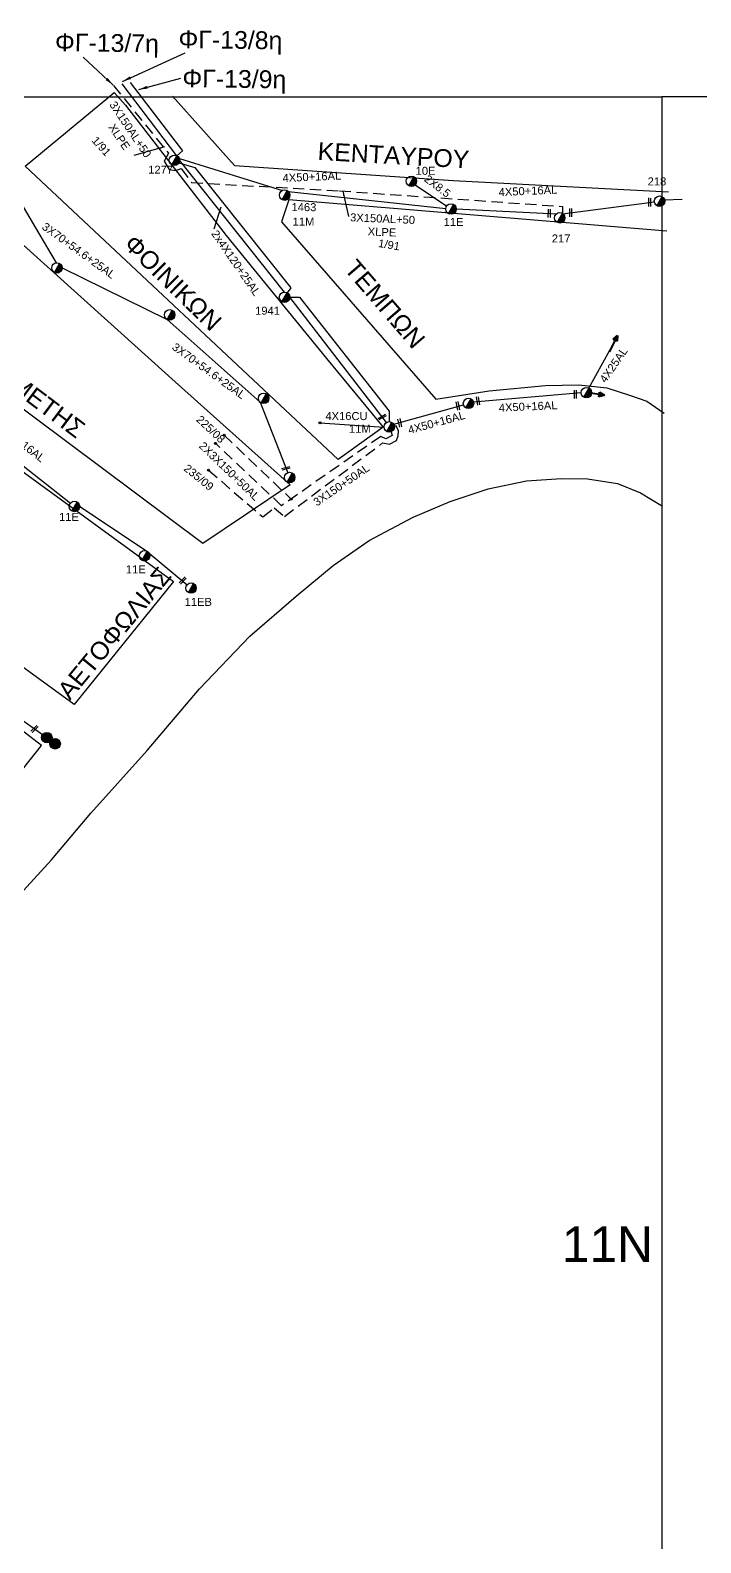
# Model space of a CAD drawing. Header units: millimetres. Extents: x 7657 to 9078, y 851 to 1875.
# Drawn here: x 8696.2 to 8847.1, y 1530.4 to 1870.7 of the extents above; entities that cross this region are included whole.
import ezdxf

# ---------------------------------------------------------------- set-up
doc = ezdxf.new("R2010")
doc.units = ezdxf.units.MM
doc.linetypes.add('DASHED', pattern=[19.05, 12.7, -6.35])
for name, color, linetype in [('Eπιγραφές - Σχήματα', 7, 'Continuous'), ('Γυμνά εναέρια ΧΤ (3Φ)   4x16CU', 7, 'Continuous'), ('Γυμνά εναέρια ΧΤ και ΦΟΠ (3Φ)   4x50+16AL', 7, 'Continuous'), ('Εναέρια παροχή ΧΤ 4x25', 7, 'SYN_LINE'), ('Επίτονοι', 7, 'Continuous'), ('Επιγραφές - Σχήματα', 7, 'Continuous'), ('Καλώδια ΧΤ   2x8.5', 7, 'DASHED'), ('Καλώδια ΧΤ   3x150+50AL', 7, 'DASHED'), ('Καλώδια ΧΤ   3x150AL+50XLPE', 7, 'DASHED'), ('Μηχανική τομή', 7, 'Continuous'), ('Στύλος Ξύλινος', 7, 'Continuous'), ('Στύλος Ξύλινος @ 1', 7, 'Continuous'), ('Στύλος ΦΜ', 7, 'Continuous'), ('Στύλος ΦΜ @ 1', 7, 'Continuous'), ('Συνδέσεις', 7, 'Continuous'), ('Συνεστραμμένα ΧΤ   3x70+54.6+25 AL', 7, 'SYN_LINE'), ('Συνεστραμμένα ΧΤ   4x120+25 AL', 7, 'SYN_LINE'), ('Υπόβαθρο ΔΕΗ', 7, 'Continuous')]:
    doc.layers.add(name, color=color, linetype=linetype)
doc.styles.get("Standard").update_dxf_attribs({"font": 'ARIAL.TTF'})
doc.linetypes.add('SYN_LINE', pattern='A,0.5,-0.0001,["/\\/\\/\\/",Standard,S=0.1,R=0,X=0,Y=-0.05],-0.25', length=0.7501)
doc.dimstyles.new('ISO-25', dxfattribs={"dimtxt": 2.5, "dimasz": 2.5, "dimexe": 1.25, "dimexo": 0.625, "dimtad": 1, "dimtxsty": 'Standard', "dimcen": 2.5, "dimaunit": 2, "dimazin": 0, "dimtfac": 1, "dimtmove": 0, "dimatfit": 3, "dimfxl": 1, "dimarcsym": 0})

# ---------------------------------------------------------------- blocks, each defined once
blk = doc.blocks.new('ΥΠΑΡΧΩΝ ΤΣΙΜΕΝΤΕΝΙΟΣ ΣΤΥΛΟΣ')
at = {"layer": 'Στύλος ΦΜ'}
blk.add_hatch(color=7, dxfattribs=at).paths.add_polyline_path([(-1.29, -2.28, 0.574793), (2.62, 0, 0.268822), (1.3, 2.27)])
at = {"layer": 'Στύλος ΦΜ', "color": 7}
blk.add_line((-1.29, -2.28), (1.3, 2.27), dxfattribs=at)
blk.add_circle((0, 0), 2.62, dxfattribs=at)
at = {"layer": 'Στύλος ΦΜ', "flags": 4}
for tag, p in [('ΑΡΙΘΜΟΣ', (-4.68, 8.05)), ('ΤΥΠΟΣ', (-4.91, 3.03))]:
    blk.add_attdef(tag, p, '', height=4, dxfattribs=at)
blk = doc.blocks.new('ΥΠΑΡΧΩΝ ΞΥΛΙΝΟΣ ΣΤΥΛΟΣ')
at = {"layer": 'Στύλος Ξύλινος'}
h = blk.add_hatch(color=7, dxfattribs=at)
h.paths.add_polyline_path([(-2.62, 0, 0.270008), (-1.29, -2.28), (1.3, 2.27, 0.576266)])
h.paths.add_polyline_path([(-1.29, -2.28, 0.574793), (2.62, 0, 0.268822), (1.3, 2.27)])
at = {"layer": 'Στύλος Ξύλινος', "color": 7}
blk.add_line((-1.29, -2.28), (1.3, 2.27), dxfattribs=at)
blk.add_circle((0, 0), 2.62, dxfattribs=at)
at = {"layer": 'Στύλος Ξύλινος', "flags": 4}
for tag, p in [('ΑΡΙΘΜΟΣ', (-4.91, 8.6)), ('ΤΥΠΟΣ', (-4.85, 3.39))]:
    blk.add_attdef(tag, p, '', height=4, dxfattribs=at)
blk = doc.blocks.new('ΜΗΧΑΝΙΚΗ ΤΟΜΗ')
at = {"layer": 'Μηχανική τομή', "ltscale": 40}
for p, q in [((-1.89, 0.78), (1.89, 0.78)), ((1.89, 0), (-1.89, 0))]:
    blk.add_line(p, q, dxfattribs=at)
blk = doc.blocks.new('ΕΠΙΤΟΝΟΣ')
at = {"layer": 'Επίτονοι', "lineweight": 40, "ltscale": 40}
blk.add_hatch(color=256, dxfattribs=at).paths.add_polyline_path([(-1.13, 6.47), (0, 9.1), (1.13, 6.47)])
for p, q in [((-1.13, 6.47), (0, 9.1)), ((0, 9.1), (1.13, 6.47)), ((1.13, 6.47), (-1.13, 6.47)), ((-1.13, 6.47), (0, 6.47)), ((0, 6.47), (0, 0))]:
    blk.add_line(p, q, dxfattribs=at)
blk = doc.blocks.new('_ΣΥΝΔΕΣΗ')
at = {"layer": 'Συνδέσεις', "linetype": 'SYN_LINE', "ltscale": 40}
blk.add_hatch(color=256, dxfattribs=at).paths.add_polyline_path([(0.5, -0.01, 1), (-0.5, -0.01, 1)])
at = {"layer": 'Συνδέσεις'}
blk.add_circle((0, -0.01), 0.5, dxfattribs=at)

msp = doc.modelspace()

# ---------------------------------------------------------------- linework, layer by layer
at = {"layer": 'Γυμνά εναέρια ΧΤ (3Φ)   4x16CU', "color": 30, "linetype": 'SYN_LINE', "ltscale": 16}
msp.add_lwpolyline([(8761.41, 1782.33), (8775.84, 1781.38)], dxfattribs=at)
at = {"layer": 'Γυμνά εναέρια ΧΤ και ΦΟΠ (3Φ)   4x50+16AL', "color": 2, "ltscale": 0.2}
for points in [[(8729.77, 1841.79), (8752.95, 1834.63)], [(8754.32, 1834.39), (8789.74, 1830.58)], [(8815.96, 1829.34), (8836.67, 1832.06)], [(8838.98, 1832.49), (8842.9, 1832.63)], [(8792.09, 1830.46), (8814.63, 1829.37)]]:
    msp.add_lwpolyline(points, dxfattribs=at)
at = {"layer": 'Γυμνά εναέρια ΧΤ και ΦΟΠ (3Φ)   4x50+16AL', "color": 87, "ltscale": 0.2}
for points in [[(8795.97, 1787.04), (8820.2, 1789.13)], [(8778.02, 1782.05), (8793.7, 1786.41)]]:
    msp.add_lwpolyline(points, dxfattribs=at)
at = {"layer": 'Γυμνά εναέρια ΧΤ και ΦΟΠ (3Φ)   4x50+16AL', "color": 30, "ltscale": 0.2}
for points in [[(8680.25, 1783.93), (8705.24, 1764.26)], [(8707.34, 1763.53), (8722.58, 1753.41)], [(8722.94, 1753.04), (8731.49, 1745.91)]]:
    msp.add_lwpolyline(points, dxfattribs=at)
at = {"layer": 'Εναέρια παροχή ΧΤ 4x25', "color": 87, "ltscale": 15}
msp.add_lwpolyline([(8821.96, 1790.15), (8828.21, 1801.55)], dxfattribs=at)
at = {"layer": 'Επιγραφές - Σχήματα'}
msp.add_lwpolyline([(7682.58, 1855.69), (8838.35, 1855.69), (8838.35, 851.26), (7682.58, 851.26)], close=True, dxfattribs=at)
at = {"layer": 'Επιγραφές - Σχήματα', "ltscale": 10}
msp.add_lwpolyline([(8838.35, 851.26), (9078.22, 851.26), (9078.22, 1855.69), (8838.35, 1855.69)], dxfattribs=at)
at = {"layer": 'Καλώδια ΧΤ   2x8.5', "color": 2, "linetype": 'Continuous', "ltscale": 0.2}
msp.add_lwpolyline([(8782.87, 1835.91), (8789.94, 1831.12)], dxfattribs=at)
at = {"layer": 'Καλώδια ΧΤ   3x150+50AL', "color": 87, "ltscale": 0.2}
msp.add_lwpolyline([(8736.34, 1771.66), (8748.54, 1761.21), (8751.12, 1763.22), (8753.42, 1761.3), (8775.52, 1777.82), (8777.08, 1777.56), (8778.64, 1778.38), (8779.01, 1779.4), (8779.11, 1780.55), (8778.58, 1781.66), (8778.18, 1781.6)], dxfattribs=at)
at = {"layer": 'Καλώδια ΧΤ   3x150+50AL', "color": 30, "ltscale": 0.2}
for points in [[(8777.47, 1780.35), (8777.69, 1779.5), (8776.27, 1778.77), (8775.08, 1779.29), (8752.77, 1763.7)], [(8752.77, 1763.7), (8737.88, 1777.73)], [(8739.84, 1779.56), (8754.91, 1765.2)]]:
    msp.add_lwpolyline(points, dxfattribs=at)
at = {"layer": 'Καλώδια ΧΤ   3x150AL+50XLPE', "color": 2, "ltscale": 0.2}
msp.add_lwpolyline([(8714.94, 1858.26), (8727.34, 1842.99), (8726.38, 1841.19), (8727.45, 1839.34), (8728.95, 1839.13), (8730.2, 1839.59), (8732.52, 1836.41), (8765.81, 1834.54), (8816, 1831.02), (8815.96, 1829.49)], dxfattribs=at)
at = {"layer": 'Συνεστραμμένα ΧΤ   3x70+54.6+25 AL', "color": 173, "ltscale": 20}
for points in [[(8684.92, 1847.26), (8698.11, 1824.94), (8702.01, 1818.36)], [(8703.4, 1817.2), (8727.01, 1805.61)], [(8727.01, 1805.61), (8747.97, 1786.98)], [(8747.97, 1786.98), (8754.16, 1771.12)]]:
    msp.add_lwpolyline(points, dxfattribs=at)
at = {"layer": 'Συνεστραμμένα ΧΤ   3x70+54.6+25 AL', "color": 85, "ltscale": 20}
msp.add_lwpolyline([(8682.04, 1724.31), (8698.99, 1712.2)], dxfattribs=at)
at = {"layer": 'Συνεστραμμένα ΧΤ   4x120+25 AL', "color": 30, "ltscale": 20}
for points in [[(8729.23, 1842.44), (8716.88, 1858.61)], [(8753.44, 1811.77), (8729.83, 1841.42)], [(8776.39, 1782.44), (8754.62, 1810.59)]]:
    msp.add_lwpolyline(points, dxfattribs=at)
at = {"layer": 'Συνεστραμμένα ΧΤ   4x120+25 AL', "color": 87, "ltscale": 20}
for points in [[(8718.73, 1858.94), (8730.49, 1843.56), (8729.23, 1842.44)], [(8729.67, 1840.84), (8733.28, 1839.81), (8754.89, 1812.74), (8754.89, 1812.74), (8754.02, 1811.61)], [(8754.62, 1810.59), (8756.83, 1810.62), (8777, 1784.96), (8777.01, 1782.61)]]:
    msp.add_lwpolyline(points, dxfattribs=at)
at = {"layer": 'Υπόβαθρο ΔΕΗ', "ltscale": 0.2}
for points in [[(8695.07, 1840.07), (8713.69, 1855.47), (8715.07, 1856.69), (8717.63, 1853.78), (8740.27, 1824.48), (8762.86, 1796.78), (8775.6, 1781.36), (8765.49, 1774.12), (8695.07, 1840.07)], [(8728.22, 1855.82), (8742.19, 1840.21), (8791.42, 1836.88), (8821.28, 1835.29), (8839.89, 1834.29)], [(8839.47, 1825.49), (8754.37, 1832.48), (8752.73, 1827.56), (8787.51, 1787.68), (8799.48, 1789.56), (8812.19, 1790.72), (8819.66, 1790.89), (8826.01, 1790.22), (8831.11, 1788.53), (8835.01, 1787.24), (8838.91, 1784.49)], [(8662.79, 1809.18), (8685.57, 1830.5), (8728.83, 1791.53), (8754.71, 1768.41), (8735.07, 1755.18), (8674.37, 1800.46), (8662.79, 1809.18)], [(8627.86, 1775.82), (8654.1, 1800.78), (8728.47, 1746.65), (8706.08, 1718.97), (8627.86, 1775.82)], [(8604.89, 1518.69), (8618.28, 1558.12), (8633.88, 1592.08), (8642.13, 1607.6), (8653.84, 1627.91), (8664.62, 1643.1), (8688.23, 1670.13), (8700.96, 1683.99), (8709.85, 1694.51), (8722.54, 1708.63), (8734.28, 1722.48), (8745.65, 1734.37), (8756.02, 1743.33), (8764.4, 1750.26), (8772.48, 1755.85), (8782.4, 1761.12), (8790.75, 1764.63), (8799.29, 1767.49), (8807.87, 1769.28), (8815.8, 1769.79), (8821.59, 1769.74), (8828.36, 1768.69), (8833.52, 1766.59), (8838.5, 1763.57)], [(8599.92, 1751.06), (8606.15, 1731.73), (8691.94, 1701.12), (8698.75, 1709.75), (8665.18, 1735.52), (8636.69, 1756.28), (8620.39, 1768.33), (8599.92, 1751.06)]]:
    msp.add_lwpolyline(points, dxfattribs=at)

# ---------------------------------------------------------------- block references
at = {"layer": 'Επίτονοι', "xscale": 0.4499999999998181, "yscale": 0.4499999999998181, "zscale": 0.4499999999998181}
for p, rotation in [((8826.48, 1798.33), 332.5814164735305), ((8821.38, 1789.13), 261.6529285758091)]:
    msp.add_blockref('ΕΠΙΤΟΝΟΣ', p, dxfattribs=dict(at, rotation=rotation))
at = {"layer": 'Μηχανική τομή'}
for p, xscale, yscale, zscale, rotation in [((8835.8, 1831.98), 0.4999999999999996, 0.4999999999999996, 0.4999999999999996, 89.26239547128974), ((8813.2, 1829.47), 0.4999999999999996, 0.4999999999999996, 0.4999999999999996, 89.26239547128974), ((8818.02, 1829.63), 0.4999999999999996, 0.4999999999999996, 0.4999999999999996, 89.26239547128974), ((8792.64, 1786.2), 0.4999999999999996, 0.4999999999999996, 0.4999999999999996, 102.6682895903756), ((8797.19, 1787.29), 0.4999999999999996, 0.4999999999999996, 0.4999999999999996, 99.22112904700349), ((8819.09, 1788.74), 0.4999999999999996, 0.4999999999999996, 0.4999999999999996, 89.26239547128974), ((8775.52, 1783.47), 0.4999999999999996, 0.4999999999999996, 0.4999999999999996, 29.20834831872926), ((8779.56, 1782.36), 0.4999999999999996, 0.4999999999999996, 0.4999999999999996, 102.6682895903756), ((8753.79, 1771.91), 0.4999999999999996, 0.4999999999999996, 0.4999999999999996, 15.26433223831715), ((8730.39, 1746.99), 0.4999999999999997, 0.4999999999999997, 0.4999999999999997, 224.8664666150366), ((8697.01, 1713.61), 0.4999999999999997, 0.4999999999999997, 0.4999999999999997, 224.8664666150366)]:
    msp.add_blockref('ΜΗΧΑΝΙΚΗ ΤΟΜΗ', p, dxfattribs=dict(at, xscale=xscale, yscale=yscale, zscale=zscale, rotation=rotation))
at = {"layer": 'Στύλος Ξύλινος @ 1', "ltscale": 40, "xscale": 0.4499999999998181, "yscale": 0.4499999999998181, "zscale": 0.4499999999998181}
for p in [(8699.94, 1711.52), (8701.81, 1710.13)]:
    msp.add_blockref('ΥΠΑΡΧΩΝ ΞΥΛΙΝΟΣ ΣΤΥΛΟΣ', p, dxfattribs=at)
at = {"layer": 'Στύλος ΦΜ @ 1', "ltscale": 40}
ref = msp.add_blockref('ΥΠΑΡΧΩΝ ΤΣΙΜΕΝΤΕΝΙΟΣ ΣΤΥΛΟΣ', (8728.65, 1841.42), dxfattribs=dict(at, xscale=0.4499999999998181, yscale=0.4499999999998181, zscale=0.4499999999998181))
ref.add_attrib('ΤΥΠΟΣ', '1277', (8722.75, 1838.4), dxfattribs={"layer": 'Στύλος ΦΜ', "height": 1.8, "flags": 4})
ref = msp.add_blockref('ΥΠΑΡΧΩΝ ΤΣΙΜΕΝΤΕΝΙΟΣ ΣΤΥΛΟΣ', (8781.99, 1836.7), dxfattribs=dict(at, xscale=0.4499999999998181, yscale=0.4499999999998181, zscale=0.4499999999998181))
ref.add_attrib('ΤΥΠΟΣ', '10E', (8782.94, 1838.15), dxfattribs={"layer": 'Στύλος ΦΜ', "height": 1.8, "flags": 4})
ref = msp.add_blockref('ΥΠΑΡΧΩΝ ΤΣΙΜΕΝΤΕΝΙΟΣ ΣΤΥΛΟΣ', (8753.47, 1833.58), dxfattribs=dict(at, xscale=0.4499999999998181, yscale=0.4499999999998181, zscale=0.4499999999998181))
ref.add_attrib('ΤΥΠΟΣ', '1463', (8755, 1829.97), dxfattribs={"layer": 'Στύλος ΦΜ', "height": 1.8, "flags": 4})
ref.add_attrib('ΑΡΙΘΜΟΣ', '11M', (8755.26, 1826.72), dxfattribs={"layer": 'Στύλος ΦΜ', "height": 1.8, "flags": 4})
ref = msp.add_blockref('ΥΠΑΡΧΩΝ ΤΣΙΜΕΝΤΕΝΙΟΣ ΣΤΥΛΟΣ', (8837.83, 1832.21), dxfattribs=dict(at, xscale=0.4499999999998181, yscale=0.4499999999998181, zscale=0.4499999999998181))
ref.add_attrib('ΤΥΠΟΣ', '218', (8835.16, 1835.76), dxfattribs={"layer": 'Στύλος ΦΜ', "height": 1.8, "flags": 4})
ref = msp.add_blockref('ΥΠΑΡΧΩΝ ΤΣΙΜΕΝΤΕΝΙΟΣ ΣΤΥΛΟΣ', (8790.91, 1830.46), dxfattribs=dict(at, xscale=0.4499999999998181, yscale=0.4499999999998181, zscale=0.4499999999998181))
ref.add_attrib('ΤΥΠΟΣ', '11E', (8789.25, 1826.64), dxfattribs={"layer": 'Στύλος ΦΜ', "height": 1.8, "flags": 4})
ref = msp.add_blockref('ΥΠΑΡΧΩΝ ΤΣΙΜΕΝΤΕΝΙΟΣ ΣΤΥΛΟΣ', (8815.38, 1828.47), dxfattribs=dict(at, xscale=0.4499999999998181, yscale=0.4499999999998181, zscale=0.4499999999998181))
ref.add_attrib('ΤΥΠΟΣ', '217', (8813.59, 1822.92), dxfattribs={"layer": 'Στύλος ΦΜ', "height": 1.8, "flags": 4})
at = {"layer": 'Στύλος ΦΜ @ 1', "ltscale": 40, "xscale": 0.4499999999998181, "yscale": 0.4499999999998181, "zscale": 0.4499999999998181}
for p in [(8702.22, 1817.2), (8727.59, 1806.64), (8821.38, 1789.13), (8748.75, 1787.86), (8794.84, 1786.72), (8754.59, 1770.03)]:
    msp.add_blockref('ΥΠΑΡΧΩΝ ΤΣΙΜΕΝΤΕΝΙΟΣ ΣΤΥΛΟΣ', p, dxfattribs=at)
at = {"layer": 'Στύλος ΦΜ @ 1', "ltscale": 40}
ref = msp.add_blockref('ΥΠΑΡΧΩΝ ΤΣΙΜΕΝΤΕΝΙΟΣ ΣΤΥΛΟΣ', (8753.44, 1810.59), dxfattribs=dict(at, xscale=0.4499999999998181, yscale=0.4499999999998181, zscale=0.4499999999998181))
ref.add_attrib('ΤΥΠΟΣ', '1941', (8746.81, 1806.67), dxfattribs={"layer": 'Στύλος ΦΜ', "height": 1.8, "flags": 4})
ref = msp.add_blockref('ΥΠΑΡΧΩΝ ΤΣΙΜΕΝΤΕΝΙΟΣ ΣΤΥΛΟΣ', (8777.01, 1781.44), dxfattribs=dict(at, xscale=0.4499999999998181, yscale=0.4499999999998181, zscale=0.4499999999998181))
ref.add_attrib('ΤΥΠΟΣ', '11M', (8767.94, 1780.12), dxfattribs={"layer": 'Στύλος ΦΜ', "height": 1.8, "flags": 4})
ref = msp.add_blockref('ΥΠΑΡΧΩΝ ΤΣΙΜΕΝΤΕΝΙΟΣ ΣΤΥΛΟΣ', (8706.16, 1763.53), dxfattribs=dict(at, xscale=0.4499999999998181, yscale=0.4499999999998181, zscale=0.4499999999998181))
ref.add_attrib('ΤΥΠΟΣ', '11E', (8702.69, 1760.27), dxfattribs={"layer": 'Στύλος ΦΜ', "height": 1.8, "flags": 4})
ref = msp.add_blockref('ΥΠΑΡΧΩΝ ΤΣΙΜΕΝΤΕΝΙΟΣ ΣΤΥΛΟΣ', (8721.93, 1752.43), dxfattribs=dict(at, xscale=0.4499999999998181, yscale=0.4499999999998181, zscale=0.4499999999998181))
ref.add_attrib('ΤΥΠΟΣ', '11E', (8717.72, 1748.47), dxfattribs={"layer": 'Στύλος ΦΜ', "height": 1.8, "flags": 4})
ref = msp.add_blockref('ΥΠΑΡΧΩΝ ΤΣΙΜΕΝΤΕΝΙΟΣ ΣΤΥΛΟΣ', (8732.4, 1745.16), dxfattribs=dict(at, xscale=0.4499999999998181, yscale=0.4499999999998181, zscale=0.4499999999998181))
ref.add_attrib('ΤΥΠΟΣ', '11EB', (8730.96, 1741.15), dxfattribs={"layer": 'Στύλος ΦΜ', "height": 1.8, "flags": 4})
at = {"layer": 'Συνδέσεις', "xscale": 0.4499999999998181, "yscale": 0.4499999999998181, "zscale": 0.4499999999998181}
for p in [(8761.42, 1782.34), (8737.88, 1777.73), (8739.84, 1779.57), (8736.34, 1771.67), (8754.91, 1765.2)]:
    msp.add_blockref('_ΣΥΝΔΕΣΗ', p, dxfattribs=at)

# ---------------------------------------------------------------- texts
at = {"layer": 'Eπιγραφές - Σχήματα', "char_height": 4, "width": 40.8874, "attachment_point": 1}
for s, insert, rotation in [('ΦΓ-13/7η', (8701.81, 1869.97), 359.3062), ('ΦΓ-13/8η', (8729.6, 1870.66), 359.3062), ('ΦΓ-13/9η', (8730.48, 1861.88), 359.3062), ('ΚΕΝΤΑΥΡΟΥ', (8761.03, 1845.5), 356.7815), ('ΦΟΙΝΙΚΩΝ', (8719.75, 1825.06), 315.5501), ('ΤΕΜΠΩΝ', (8769.7, 1819.49), 310.7814), ('ΠΡΕΜΕΤΗΣ', (8684.4, 1800.37), 323.0205), ('ΑΕΤΟΦΩΛΙΑΣ', (8702.05, 1722.31), 50.5497)]:
    msp.add_mtext(s, dxfattribs=dict(at, insert=insert, rotation=rotation))
at = {"layer": 'Eπιγραφές - Σχήματα', "char_height": 1.8, "attachment_point": 1}
for s, insert, rotation in [('1/91', (8711.24, 1846.99), 312.1263), ('1/91', (8774.71, 1823.7), 350.6432), ('225/08', (8734.65, 1784.2), 316.8877), ('235/09', (8731.72, 1773.19), 320.909)]:
    msp.add_mtext_dynamic_manual_height_columns(s, width=11.4428, gutter_width=12.5, heights=[0], dxfattribs=dict(at, insert=insert, rotation=rotation))
at = {"layer": 'Γυμνά εναέρια ΧΤ (3Φ)   4x16CU', "color": 7, "insert": (8762.63, 1784.76), "char_height": 1.8, "width": 168.3718, "attachment_point": 1}
msp.add_mtext('4X16CU', dxfattribs=at)
at = {"layer": 'Γυμνά εναέρια ΧΤ και ΦΟΠ (3Φ)   4x50+16AL', "color": 7, "char_height": 1.8, "width": 168.3718, "attachment_point": 1}
for insert, rotation in [((8752.95, 1838.31), 2.521), ((8801.58, 1835.14), 2.521), ((8801.62, 1786.64), 2.521), ((8781.03, 1781.55), 15.2026), ((8689.28, 1782.83), 322.4695)]:
    msp.add_mtext('4X50+16AL', dxfattribs=dict(at, insert=insert, rotation=rotation))
at = {"layer": 'Εναέρια παροχή ΧΤ 4x25', "color": 7, "insert": (8824.2, 1792.2), "char_height": 1.8, "width": 168.3718, "attachment_point": 1, "rotation": 55.3359}
msp.add_mtext('4X25AL', dxfattribs=at)
at = {"layer": 'Επιγραφές - Σχήματα', "insert": (8815.85, 1601.54), "char_height": 8, "width": 25.3476, "attachment_point": 1}
msp.add_mtext('11N', dxfattribs=at)
at = {"layer": 'Καλώδια ΧΤ   2x8.5', "color": 7, "insert": (8785.78, 1838.3), "char_height": 1.8, "width": 168.3718, "attachment_point": 1, "rotation": 323.056}
msp.add_mtext('2X8.5', dxfattribs=at)
at = {"layer": 'Καλώδια ΧΤ   3x150+50AL', "color": 7, "char_height": 1.8, "width": 168.3718, "attachment_point": 1}
for s, insert, rotation in [('2X3X150+50AL', (8735.3, 1778.25), 315.9891), ('3X150+50AL', (8759.69, 1764.99), 34.3676)]:
    msp.add_mtext(s, dxfattribs=dict(at, insert=insert, rotation=rotation))
at = {"layer": 'Καλώδια ΧΤ   3x150AL+50XLPE', "color": 7, "char_height": 1.8, "width": 27.8484, "attachment_point": 5}
for insert, rotation in [((8717.51, 1847.53), 303.9136), ((8775.44, 1826.79), 357.5925)]:
    msp.add_mtext('3X150AL+50\\PXLPE', dxfattribs=dict(at, insert=insert, rotation=rotation))
at = {"layer": 'Συνεστραμμένα ΧΤ   3x70+54.6+25 AL', "color": 7, "char_height": 1.8, "width": 168.3718, "attachment_point": 1, "rotation": 324.2565}
for insert in [(8699.72, 1827.55), (8728.99, 1800.48)]:
    msp.add_mtext('3X70+54.6+25AL', dxfattribs=dict(at, insert=insert))
at = {"layer": 'Συνεστραμμένα ΧΤ   4x120+25 AL', "color": 7, "insert": (8738.34, 1825.93), "char_height": 1.8, "width": 168.3718, "attachment_point": 1, "rotation": 304.6237}
msp.add_mtext('2x4X120+25AL', dxfattribs=at)

# ---------------------------------------------------------------- leaders
at = {"layer": 'Επιγραφές - Σχήματα', "ltscale": 40}
for points, override in [([(8716.94, 1859.17), (8731.07, 1865.56)], {"dimasz": 2, "dimtad": 0}), ([(8714.88, 1858.34), (8708.13, 1864.61)], {"dimasz": 2, "dimtad": 0}), ([(8720.62, 1857.33), (8730.13, 1859.88)], {"dimasz": 2, "dimtad": 0}), ([(8726.41, 1844.43), (8719.55, 1842.51)], {"dimasz": 1, "dimtad": 0}), ([(8766.56, 1834.44), (8767.82, 1828.8)], {"dimasz": 1, "dimtad": 0}), ([(8739.11, 1830.84), (8737.5, 1825.93)], {"dimasz": 1, "dimtad": 0})]:
    msp.add_leader(points, dimstyle='ISO-25', override=override, dxfattribs=at)

doc.saveas('drawing.dxf')
